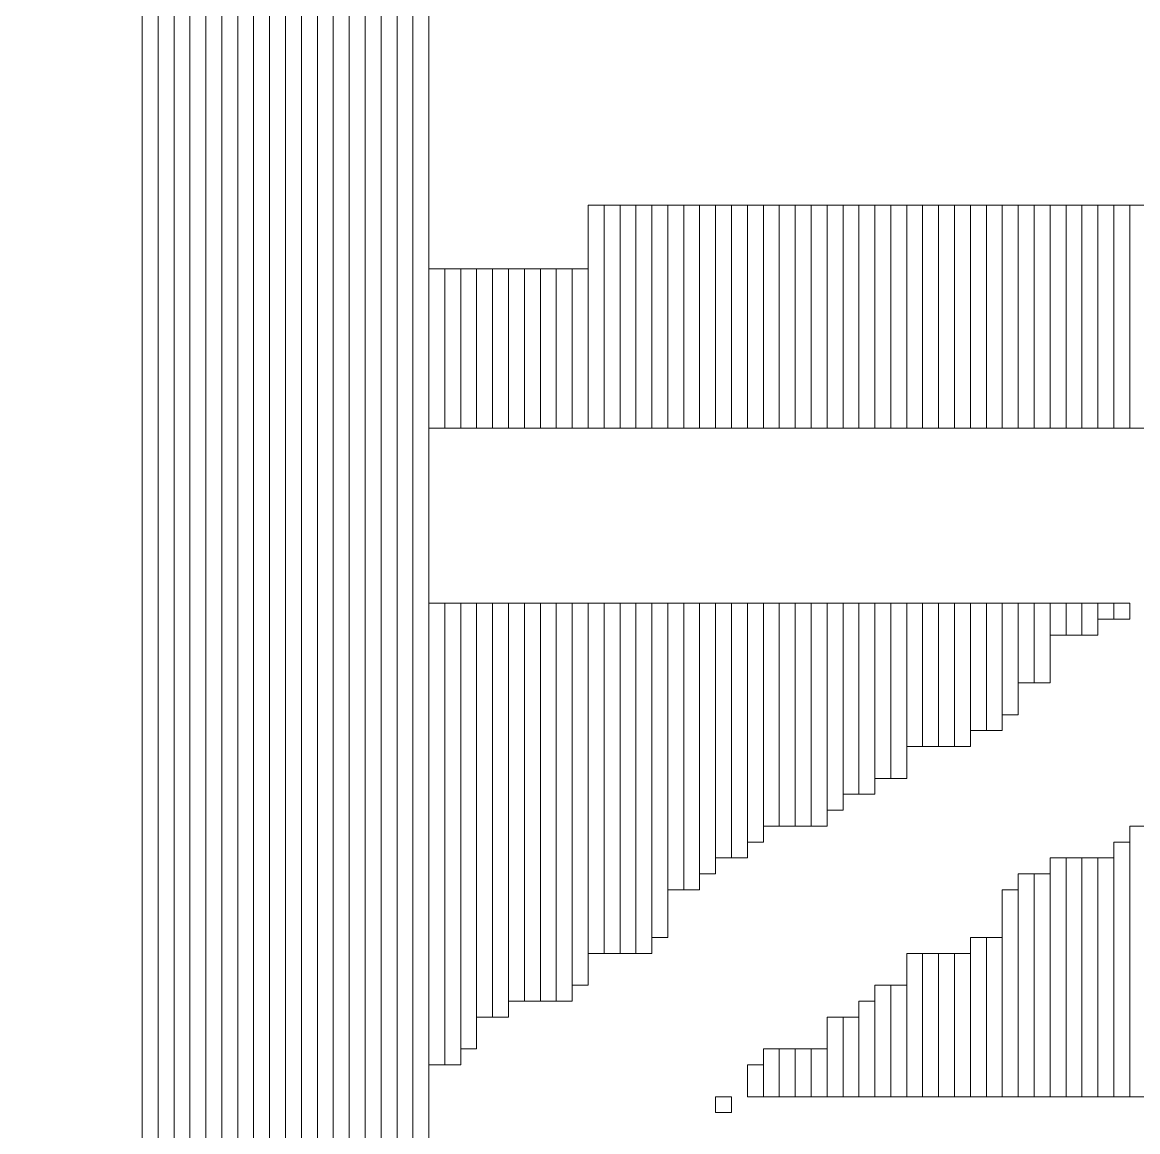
# Model space of a CAD drawing. Header units: millimetres. Extents: x -86 to 67, y -55 to 52.
# Drawn here: x -43.457 to -41.678, y 27.077 to 28.847 of the extents above; entities that cross this region are included whole.
import ezdxf

# ---------------------------------------------------------------- set-up
doc = ezdxf.new("R2010")
doc.units = ezdxf.units.MM
doc.header["$MEASUREMENT"] = 0
doc.layers.add('BG_OUTLINE', color=7, linetype='Continuous')
doc.layers.add('MA_PEN3', color=7, linetype='Continuous')

msp = doc.modelspace()

# ---------------------------------------------------------------- linework, layer by layer
at = {"layer": 'BG_OUTLINE', "color": 3, "lineweight": 9}
msp.add_open_spline([(-60.0926, 34.7331), (-60.0926, 34.7331), (63.7724, 34.7331), (63.7724, 34.7331), (63.7724, 34.7331), (64.585, 34.7336), (65.3646, 34.4113), (65.9396, 33.837), (65.9396, 33.837), (66.5146, 33.2627), (66.8379, 32.4797), (66.8384, 31.667), (66.8384, 31.667), (66.8384, 31.667), (66.8412, -52.28), (66.8412, -52.28), (66.8412, -52.28), (66.8412, -52.28), (66.8384, -52.1933), (66.8384, -52.1933), (66.8384, -52.1933), (66.8389, -53.006), (66.5166, -53.7856), (65.9424, -54.3606), (65.9424, -54.3606), (65.3681, -54.9356), (64.585, -55.2589), (63.7724, -55.2594), (63.7724, -55.2594), (63.7724, -55.2594), (-60.1869, -55.2594), (-60.1869, -55.2594), (-60.1869, -55.2594), (-60.1869, -55.2594), (-60.0853, -55.2518), (-60.0853, -55.2518), (-60.0853, -55.2518), (-60.8979, -55.2523), (-61.6775, -54.9299), (-62.2525, -54.3557), (-62.2525, -54.3557), (-62.8275, -53.7814), (-63.1508, -52.9984), (-63.1513, -52.1857), (-63.1513, -52.1857), (-63.1513, -52.1857), (-63.1587, 31.667), (-63.1587, 31.667), (-63.1587, 31.667), (-63.1592, 32.4797), (-62.8369, 33.2593), (-62.2626, 33.8343), (-62.2626, 33.8343), (-61.6883, 34.4093), (-60.9053, 34.7326), (-60.0926, 34.7331)], degree=3, knots=[0, 0, 0, 0, 0.071429, 0.071429, 0.071429, 0.071429, 0.142857, 0.142857, 0.142857, 0.142857, 0.214286, 0.214286, 0.214286, 0.214286, 0.285714, 0.285714, 0.285714, 0.285714, 0.357143, 0.357143, 0.357143, 0.357143, 0.428571, 0.428571, 0.428571, 0.428571, 0.5, 0.5, 0.5, 0.5, 0.571429, 0.571429, 0.571429, 0.571429, 0.642857, 0.642857, 0.642857, 0.642857, 0.714286, 0.714286, 0.714286, 0.714286, 0.785714, 0.785714, 0.785714, 0.785714, 0.857143, 0.857143, 0.857143, 0.857143, 0.928571, 0.928571, 0.928571, 0.928571, 1, 1, 1, 1], dxfattribs=at)
at = {"layer": 'MA_PEN3', "color": 5, "lineweight": 9}
for points in [[(-43.2654, 34.2959), (-43.2654, 34.2959), (-43.24, 34.2959), (-43.24, 34.2959), (-43.24, 34.2959), (-43.24, 34.2959), (-43.24, 25.9647), (-43.24, 25.9647), (-43.24, 25.9647), (-43.24, 25.9647), (-43.2654, 25.9647), (-43.2654, 25.9647), (-43.2654, 25.9647), (-43.2654, 25.9647), (-43.2654, 34.2959), (-43.2654, 34.2959)], [(-43.24, 34.2959), (-43.24, 34.2959), (-43.2146, 34.2959), (-43.2146, 34.2959), (-43.2146, 34.2959), (-43.2146, 34.2959), (-43.2146, 25.9647), (-43.2146, 25.9647), (-43.2146, 25.9647), (-43.2146, 25.9647), (-43.24, 25.9647), (-43.24, 25.9647), (-43.24, 25.9647), (-43.24, 25.9647), (-43.24, 34.2959), (-43.24, 34.2959)], [(-43.2146, 34.2959), (-43.2146, 34.2959), (-43.1892, 34.2959), (-43.1892, 34.2959), (-43.1892, 34.2959), (-43.1892, 34.2959), (-43.1892, 25.9647), (-43.1892, 25.9647), (-43.1892, 25.9647), (-43.1892, 25.9647), (-43.2146, 25.9647), (-43.2146, 25.9647), (-43.2146, 25.9647), (-43.2146, 25.9647), (-43.2146, 34.2959), (-43.2146, 34.2959)], [(-43.1892, 34.2959), (-43.1892, 34.2959), (-43.1638, 34.2959), (-43.1638, 34.2959), (-43.1638, 34.2959), (-43.1638, 34.2959), (-43.1638, 25.9647), (-43.1638, 25.9647), (-43.1638, 25.9647), (-43.1638, 25.9647), (-43.1892, 25.9647), (-43.1892, 25.9647), (-43.1892, 25.9647), (-43.1892, 25.9647), (-43.1892, 34.2959), (-43.1892, 34.2959)], [(-43.1638, 34.2959), (-43.1638, 34.2959), (-43.1384, 34.2959), (-43.1384, 34.2959), (-43.1384, 34.2959), (-43.1384, 34.2959), (-43.1384, 25.9647), (-43.1384, 25.9647), (-43.1384, 25.9647), (-43.1384, 25.9647), (-43.1638, 25.9647), (-43.1638, 25.9647), (-43.1638, 25.9647), (-43.1638, 25.9647), (-43.1638, 34.2959), (-43.1638, 34.2959)], [(-43.1384, 34.2959), (-43.1384, 34.2959), (-43.113, 34.2959), (-43.113, 34.2959), (-43.113, 34.2959), (-43.113, 34.2959), (-43.113, 25.9647), (-43.113, 25.9647), (-43.113, 25.9647), (-43.113, 25.9647), (-43.1384, 25.9647), (-43.1384, 25.9647), (-43.1384, 25.9647), (-43.1384, 25.9647), (-43.1384, 34.2959), (-43.1384, 34.2959)], [(-43.113, 34.2959), (-43.113, 34.2959), (-43.0876, 34.2959), (-43.0876, 34.2959), (-43.0876, 34.2959), (-43.0876, 34.2959), (-43.0876, 25.9647), (-43.0876, 25.9647), (-43.0876, 25.9647), (-43.0876, 25.9647), (-43.113, 25.9647), (-43.113, 25.9647), (-43.113, 25.9647), (-43.113, 25.9647), (-43.113, 34.2959), (-43.113, 34.2959)], [(-43.0876, 34.2959), (-43.0876, 34.2959), (-43.0622, 34.2959), (-43.0622, 34.2959), (-43.0622, 34.2959), (-43.0622, 34.2959), (-43.0622, 25.9647), (-43.0622, 25.9647), (-43.0622, 25.9647), (-43.0622, 25.9647), (-43.0876, 25.9647), (-43.0876, 25.9647), (-43.0876, 25.9647), (-43.0876, 25.9647), (-43.0876, 34.2959), (-43.0876, 34.2959)], [(-43.0622, 34.2959), (-43.0622, 34.2959), (-43.0368, 34.2959), (-43.0368, 34.2959), (-43.0368, 34.2959), (-43.0368, 34.2959), (-43.0368, 25.9647), (-43.0368, 25.9647), (-43.0368, 25.9647), (-43.0368, 25.9647), (-43.0622, 25.9647), (-43.0622, 25.9647), (-43.0622, 25.9647), (-43.0622, 25.9647), (-43.0622, 34.2959), (-43.0622, 34.2959)], [(-43.0368, 34.2959), (-43.0368, 34.2959), (-43.0114, 34.2959), (-43.0114, 34.2959), (-43.0114, 34.2959), (-43.0114, 34.2959), (-43.0114, 25.9647), (-43.0114, 25.9647), (-43.0114, 25.9647), (-43.0114, 25.9647), (-43.0368, 25.9647), (-43.0368, 25.9647), (-43.0368, 25.9647), (-43.0368, 25.9647), (-43.0368, 34.2959), (-43.0368, 34.2959)], [(-43.0114, 34.2959), (-43.0114, 34.2959), (-42.986, 34.2959), (-42.986, 34.2959), (-42.986, 34.2959), (-42.986, 34.2959), (-42.986, 25.9647), (-42.986, 25.9647), (-42.986, 25.9647), (-42.986, 25.9647), (-43.0114, 25.9647), (-43.0114, 25.9647), (-43.0114, 25.9647), (-43.0114, 25.9647), (-43.0114, 34.2959), (-43.0114, 34.2959)], [(-42.986, 34.2959), (-42.986, 34.2959), (-42.9606, 34.2959), (-42.9606, 34.2959), (-42.9606, 34.2959), (-42.9606, 34.2959), (-42.9606, 25.9647), (-42.9606, 25.9647), (-42.9606, 25.9647), (-42.9606, 25.9647), (-42.986, 25.9647), (-42.986, 25.9647), (-42.986, 25.9647), (-42.986, 25.9647), (-42.986, 34.2959), (-42.986, 34.2959)], [(-42.9606, 34.2959), (-42.9606, 34.2959), (-42.9352, 34.2959), (-42.9352, 34.2959), (-42.9352, 34.2959), (-42.9352, 34.2959), (-42.9352, 25.9647), (-42.9352, 25.9647), (-42.9352, 25.9647), (-42.9352, 25.9647), (-42.9606, 25.9647), (-42.9606, 25.9647), (-42.9606, 25.9647), (-42.9606, 25.9647), (-42.9606, 34.2959), (-42.9606, 34.2959)], [(-42.9352, 34.2959), (-42.9352, 34.2959), (-42.9098, 34.2959), (-42.9098, 34.2959), (-42.9098, 34.2959), (-42.9098, 34.2959), (-42.9098, 25.9647), (-42.9098, 25.9647), (-42.9098, 25.9647), (-42.9098, 25.9647), (-42.9352, 25.9647), (-42.9352, 25.9647), (-42.9352, 25.9647), (-42.9352, 25.9647), (-42.9352, 34.2959), (-42.9352, 34.2959)], [(-42.9098, 34.2959), (-42.9098, 34.2959), (-42.8844, 34.2959), (-42.8844, 34.2959), (-42.8844, 34.2959), (-42.8844, 34.2959), (-42.8844, 25.9647), (-42.8844, 25.9647), (-42.8844, 25.9647), (-42.8844, 25.9647), (-42.9098, 25.9647), (-42.9098, 25.9647), (-42.9098, 25.9647), (-42.9098, 25.9647), (-42.9098, 34.2959), (-42.9098, 34.2959)], [(-42.8844, 34.2959), (-42.8844, 34.2959), (-42.859, 34.2959), (-42.859, 34.2959), (-42.859, 34.2959), (-42.859, 34.2959), (-42.859, 25.9647), (-42.859, 25.9647), (-42.859, 25.9647), (-42.859, 25.9647), (-42.8844, 25.9647), (-42.8844, 25.9647), (-42.8844, 25.9647), (-42.8844, 25.9647), (-42.8844, 34.2959), (-42.8844, 34.2959)], [(-42.859, 34.2959), (-42.859, 34.2959), (-42.8336, 34.2959), (-42.8336, 34.2959), (-42.8336, 34.2959), (-42.8336, 34.2959), (-42.8336, 25.9647), (-42.8336, 25.9647), (-42.8336, 25.9647), (-42.8336, 25.9647), (-42.859, 25.9647), (-42.859, 25.9647), (-42.859, 25.9647), (-42.859, 25.9647), (-42.859, 34.2959), (-42.859, 34.2959)], [(-42.8336, 31.8067), (-42.8336, 31.8067), (-42.8082, 31.8067), (-42.8082, 31.8067), (-42.8082, 31.8067), (-42.8082, 31.8067), (-42.8082, 25.9647), (-42.8082, 25.9647), (-42.8082, 25.9647), (-42.8082, 25.9647), (-42.8336, 25.9647), (-42.8336, 25.9647), (-42.8336, 25.9647), (-42.8336, 25.9647), (-42.8336, 31.8067), (-42.8336, 31.8067)], [(-42.5542, 28.5555), (-42.5542, 28.5555), (-42.5288, 28.5555), (-42.5288, 28.5555), (-42.5288, 28.5555), (-42.5288, 28.5555), (-42.5288, 28.1999), (-42.5288, 28.1999), (-42.5288, 28.1999), (-42.5288, 28.1999), (-42.5542, 28.1999), (-42.5542, 28.1999), (-42.5542, 28.1999), (-42.5542, 28.1999), (-42.5542, 28.5555), (-42.5542, 28.5555)], [(-42.5288, 28.5555), (-42.5288, 28.5555), (-42.5034, 28.5555), (-42.5034, 28.5555), (-42.5034, 28.5555), (-42.5034, 28.5555), (-42.5034, 28.1999), (-42.5034, 28.1999), (-42.5034, 28.1999), (-42.5034, 28.1999), (-42.5288, 28.1999), (-42.5288, 28.1999), (-42.5288, 28.1999), (-42.5288, 28.1999), (-42.5288, 28.5555), (-42.5288, 28.5555)], [(-42.5034, 28.5555), (-42.5034, 28.5555), (-42.478, 28.5555), (-42.478, 28.5555), (-42.478, 28.5555), (-42.478, 28.5555), (-42.478, 28.1999), (-42.478, 28.1999), (-42.478, 28.1999), (-42.478, 28.1999), (-42.5034, 28.1999), (-42.5034, 28.1999), (-42.5034, 28.1999), (-42.5034, 28.1999), (-42.5034, 28.5555), (-42.5034, 28.5555)], [(-42.478, 28.5555), (-42.478, 28.5555), (-42.4526, 28.5555), (-42.4526, 28.5555), (-42.4526, 28.5555), (-42.4526, 28.5555), (-42.4526, 28.1999), (-42.4526, 28.1999), (-42.4526, 28.1999), (-42.4526, 28.1999), (-42.478, 28.1999), (-42.478, 28.1999), (-42.478, 28.1999), (-42.478, 28.1999), (-42.478, 28.5555), (-42.478, 28.5555)], [(-42.4526, 28.5555), (-42.4526, 28.5555), (-42.4272, 28.5555), (-42.4272, 28.5555), (-42.4272, 28.5555), (-42.4272, 28.5555), (-42.4272, 28.1999), (-42.4272, 28.1999), (-42.4272, 28.1999), (-42.4272, 28.1999), (-42.4526, 28.1999), (-42.4526, 28.1999), (-42.4526, 28.1999), (-42.4526, 28.1999), (-42.4526, 28.5555), (-42.4526, 28.5555)], [(-42.4272, 28.5555), (-42.4272, 28.5555), (-42.4018, 28.5555), (-42.4018, 28.5555), (-42.4018, 28.5555), (-42.4018, 28.5555), (-42.4018, 28.1999), (-42.4018, 28.1999), (-42.4018, 28.1999), (-42.4018, 28.1999), (-42.4272, 28.1999), (-42.4272, 28.1999), (-42.4272, 28.1999), (-42.4272, 28.1999), (-42.4272, 28.5555), (-42.4272, 28.5555)], [(-42.4018, 28.5555), (-42.4018, 28.5555), (-42.3764, 28.5555), (-42.3764, 28.5555), (-42.3764, 28.5555), (-42.3764, 28.5555), (-42.3764, 28.1999), (-42.3764, 28.1999), (-42.3764, 28.1999), (-42.3764, 28.1999), (-42.4018, 28.1999), (-42.4018, 28.1999), (-42.4018, 28.1999), (-42.4018, 28.1999), (-42.4018, 28.5555), (-42.4018, 28.5555)], [(-42.3764, 28.5555), (-42.3764, 28.5555), (-42.351, 28.5555), (-42.351, 28.5555), (-42.351, 28.5555), (-42.351, 28.5555), (-42.351, 28.1999), (-42.351, 28.1999), (-42.351, 28.1999), (-42.351, 28.1999), (-42.3764, 28.1999), (-42.3764, 28.1999), (-42.3764, 28.1999), (-42.3764, 28.1999), (-42.3764, 28.5555), (-42.3764, 28.5555)], [(-42.351, 28.5555), (-42.351, 28.5555), (-42.3256, 28.5555), (-42.3256, 28.5555), (-42.3256, 28.5555), (-42.3256, 28.5555), (-42.3256, 28.1999), (-42.3256, 28.1999), (-42.3256, 28.1999), (-42.3256, 28.1999), (-42.351, 28.1999), (-42.351, 28.1999), (-42.351, 28.1999), (-42.351, 28.1999), (-42.351, 28.5555), (-42.351, 28.5555)], [(-42.3256, 28.5555), (-42.3256, 28.5555), (-42.3002, 28.5555), (-42.3002, 28.5555), (-42.3002, 28.5555), (-42.3002, 28.5555), (-42.3002, 28.1999), (-42.3002, 28.1999), (-42.3002, 28.1999), (-42.3002, 28.1999), (-42.3256, 28.1999), (-42.3256, 28.1999), (-42.3256, 28.1999), (-42.3256, 28.1999), (-42.3256, 28.5555), (-42.3256, 28.5555)], [(-42.3002, 28.5555), (-42.3002, 28.5555), (-42.2748, 28.5555), (-42.2748, 28.5555), (-42.2748, 28.5555), (-42.2748, 28.5555), (-42.2748, 28.1999), (-42.2748, 28.1999), (-42.2748, 28.1999), (-42.2748, 28.1999), (-42.3002, 28.1999), (-42.3002, 28.1999), (-42.3002, 28.1999), (-42.3002, 28.1999), (-42.3002, 28.5555), (-42.3002, 28.5555)], [(-42.2748, 28.5555), (-42.2748, 28.5555), (-42.2494, 28.5555), (-42.2494, 28.5555), (-42.2494, 28.5555), (-42.2494, 28.5555), (-42.2494, 28.1999), (-42.2494, 28.1999), (-42.2494, 28.1999), (-42.2494, 28.1999), (-42.2748, 28.1999), (-42.2748, 28.1999), (-42.2748, 28.1999), (-42.2748, 28.1999), (-42.2748, 28.5555), (-42.2748, 28.5555)], [(-42.2494, 28.5555), (-42.2494, 28.5555), (-42.224, 28.5555), (-42.224, 28.5555), (-42.224, 28.5555), (-42.224, 28.5555), (-42.224, 28.1999), (-42.224, 28.1999), (-42.224, 28.1999), (-42.224, 28.1999), (-42.2494, 28.1999), (-42.2494, 28.1999), (-42.2494, 28.1999), (-42.2494, 28.1999), (-42.2494, 28.5555), (-42.2494, 28.5555)], [(-42.224, 28.5555), (-42.224, 28.5555), (-42.1986, 28.5555), (-42.1986, 28.5555), (-42.1986, 28.5555), (-42.1986, 28.5555), (-42.1986, 28.1999), (-42.1986, 28.1999), (-42.1986, 28.1999), (-42.1986, 28.1999), (-42.224, 28.1999), (-42.224, 28.1999), (-42.224, 28.1999), (-42.224, 28.1999), (-42.224, 28.5555), (-42.224, 28.5555)], [(-42.1986, 28.5555), (-42.1986, 28.5555), (-42.1732, 28.5555), (-42.1732, 28.5555), (-42.1732, 28.5555), (-42.1732, 28.5555), (-42.1732, 28.1999), (-42.1732, 28.1999), (-42.1732, 28.1999), (-42.1732, 28.1999), (-42.1986, 28.1999), (-42.1986, 28.1999), (-42.1986, 28.1999), (-42.1986, 28.1999), (-42.1986, 28.5555), (-42.1986, 28.5555)], [(-42.1732, 28.5555), (-42.1732, 28.5555), (-42.1478, 28.5555), (-42.1478, 28.5555), (-42.1478, 28.5555), (-42.1478, 28.5555), (-42.1478, 28.1999), (-42.1478, 28.1999), (-42.1478, 28.1999), (-42.1478, 28.1999), (-42.1732, 28.1999), (-42.1732, 28.1999), (-42.1732, 28.1999), (-42.1732, 28.1999), (-42.1732, 28.5555), (-42.1732, 28.5555)], [(-42.1478, 28.5555), (-42.1478, 28.5555), (-42.1224, 28.5555), (-42.1224, 28.5555), (-42.1224, 28.5555), (-42.1224, 28.5555), (-42.1224, 28.1999), (-42.1224, 28.1999), (-42.1224, 28.1999), (-42.1224, 28.1999), (-42.1478, 28.1999), (-42.1478, 28.1999), (-42.1478, 28.1999), (-42.1478, 28.1999), (-42.1478, 28.5555), (-42.1478, 28.5555)], [(-42.1224, 28.5555), (-42.1224, 28.5555), (-42.097, 28.5555), (-42.097, 28.5555), (-42.097, 28.5555), (-42.097, 28.5555), (-42.097, 28.1999), (-42.097, 28.1999), (-42.097, 28.1999), (-42.097, 28.1999), (-42.1224, 28.1999), (-42.1224, 28.1999), (-42.1224, 28.1999), (-42.1224, 28.1999), (-42.1224, 28.5555), (-42.1224, 28.5555)], [(-42.097, 28.5555), (-42.097, 28.5555), (-42.0716, 28.5555), (-42.0716, 28.5555), (-42.0716, 28.5555), (-42.0716, 28.5555), (-42.0716, 28.1999), (-42.0716, 28.1999), (-42.0716, 28.1999), (-42.0716, 28.1999), (-42.097, 28.1999), (-42.097, 28.1999), (-42.097, 28.1999), (-42.097, 28.1999), (-42.097, 28.5555), (-42.097, 28.5555)], [(-42.0716, 28.5555), (-42.0716, 28.5555), (-42.0462, 28.5555), (-42.0462, 28.5555), (-42.0462, 28.5555), (-42.0462, 28.5555), (-42.0462, 28.1999), (-42.0462, 28.1999), (-42.0462, 28.1999), (-42.0462, 28.1999), (-42.0716, 28.1999), (-42.0716, 28.1999), (-42.0716, 28.1999), (-42.0716, 28.1999), (-42.0716, 28.5555), (-42.0716, 28.5555)], [(-42.0462, 28.5555), (-42.0462, 28.5555), (-42.0208, 28.5555), (-42.0208, 28.5555), (-42.0208, 28.5555), (-42.0208, 28.5555), (-42.0208, 28.1999), (-42.0208, 28.1999), (-42.0208, 28.1999), (-42.0208, 28.1999), (-42.0462, 28.1999), (-42.0462, 28.1999), (-42.0462, 28.1999), (-42.0462, 28.1999), (-42.0462, 28.5555), (-42.0462, 28.5555)], [(-42.0208, 28.5555), (-42.0208, 28.5555), (-41.9954, 28.5555), (-41.9954, 28.5555), (-41.9954, 28.5555), (-41.9954, 28.5555), (-41.9954, 28.1999), (-41.9954, 28.1999), (-41.9954, 28.1999), (-41.9954, 28.1999), (-42.0208, 28.1999), (-42.0208, 28.1999), (-42.0208, 28.1999), (-42.0208, 28.1999), (-42.0208, 28.5555), (-42.0208, 28.5555)], [(-41.9954, 28.5555), (-41.9954, 28.5555), (-41.97, 28.5555), (-41.97, 28.5555), (-41.97, 28.5555), (-41.97, 28.5555), (-41.97, 28.1999), (-41.97, 28.1999), (-41.97, 28.1999), (-41.97, 28.1999), (-41.9954, 28.1999), (-41.9954, 28.1999), (-41.9954, 28.1999), (-41.9954, 28.1999), (-41.9954, 28.5555), (-41.9954, 28.5555)], [(-41.97, 28.5555), (-41.97, 28.5555), (-41.9446, 28.5555), (-41.9446, 28.5555), (-41.9446, 28.5555), (-41.9446, 28.5555), (-41.9446, 28.1999), (-41.9446, 28.1999), (-41.9446, 28.1999), (-41.9446, 28.1999), (-41.97, 28.1999), (-41.97, 28.1999), (-41.97, 28.1999), (-41.97, 28.1999), (-41.97, 28.5555), (-41.97, 28.5555)], [(-41.9446, 28.5555), (-41.9446, 28.5555), (-41.9192, 28.5555), (-41.9192, 28.5555), (-41.9192, 28.5555), (-41.9192, 28.5555), (-41.9192, 28.1999), (-41.9192, 28.1999), (-41.9192, 28.1999), (-41.9192, 28.1999), (-41.9446, 28.1999), (-41.9446, 28.1999), (-41.9446, 28.1999), (-41.9446, 28.1999), (-41.9446, 28.5555), (-41.9446, 28.5555)], [(-41.9192, 28.5555), (-41.9192, 28.5555), (-41.8938, 28.5555), (-41.8938, 28.5555), (-41.8938, 28.5555), (-41.8938, 28.5555), (-41.8938, 28.1999), (-41.8938, 28.1999), (-41.8938, 28.1999), (-41.8938, 28.1999), (-41.9192, 28.1999), (-41.9192, 28.1999), (-41.9192, 28.1999), (-41.9192, 28.1999), (-41.9192, 28.5555), (-41.9192, 28.5555)], [(-41.8938, 28.5555), (-41.8938, 28.5555), (-41.8684, 28.5555), (-41.8684, 28.5555), (-41.8684, 28.5555), (-41.8684, 28.5555), (-41.8684, 28.1999), (-41.8684, 28.1999), (-41.8684, 28.1999), (-41.8684, 28.1999), (-41.8938, 28.1999), (-41.8938, 28.1999), (-41.8938, 28.1999), (-41.8938, 28.1999), (-41.8938, 28.5555), (-41.8938, 28.5555)], [(-41.8684, 28.5555), (-41.8684, 28.5555), (-41.843, 28.5555), (-41.843, 28.5555), (-41.843, 28.5555), (-41.843, 28.5555), (-41.843, 28.1999), (-41.843, 28.1999), (-41.843, 28.1999), (-41.843, 28.1999), (-41.8684, 28.1999), (-41.8684, 28.1999), (-41.8684, 28.1999), (-41.8684, 28.1999), (-41.8684, 28.5555), (-41.8684, 28.5555)], [(-41.843, 28.5555), (-41.843, 28.5555), (-41.8176, 28.5555), (-41.8176, 28.5555), (-41.8176, 28.5555), (-41.8176, 28.5555), (-41.8176, 28.1999), (-41.8176, 28.1999), (-41.8176, 28.1999), (-41.8176, 28.1999), (-41.843, 28.1999), (-41.843, 28.1999), (-41.843, 28.1999), (-41.843, 28.1999), (-41.843, 28.5555), (-41.843, 28.5555)], [(-41.8176, 28.5555), (-41.8176, 28.5555), (-41.7922, 28.5555), (-41.7922, 28.5555), (-41.7922, 28.5555), (-41.7922, 28.5555), (-41.7922, 28.1999), (-41.7922, 28.1999), (-41.7922, 28.1999), (-41.7922, 28.1999), (-41.8176, 28.1999), (-41.8176, 28.1999), (-41.8176, 28.1999), (-41.8176, 28.1999), (-41.8176, 28.5555), (-41.8176, 28.5555)], [(-41.7922, 28.5555), (-41.7922, 28.5555), (-41.7668, 28.5555), (-41.7668, 28.5555), (-41.7668, 28.5555), (-41.7668, 28.5555), (-41.7668, 28.1999), (-41.7668, 28.1999), (-41.7668, 28.1999), (-41.7668, 28.1999), (-41.7922, 28.1999), (-41.7922, 28.1999), (-41.7922, 28.1999), (-41.7922, 28.1999), (-41.7922, 28.5555), (-41.7922, 28.5555)], [(-41.7668, 28.5555), (-41.7668, 28.5555), (-41.7414, 28.5555), (-41.7414, 28.5555), (-41.7414, 28.5555), (-41.7414, 28.5555), (-41.7414, 28.1999), (-41.7414, 28.1999), (-41.7414, 28.1999), (-41.7414, 28.1999), (-41.7668, 28.1999), (-41.7668, 28.1999), (-41.7668, 28.1999), (-41.7668, 28.1999), (-41.7668, 28.5555), (-41.7668, 28.5555)], [(-41.7414, 28.5555), (-41.7414, 28.5555), (-41.716, 28.5555), (-41.716, 28.5555), (-41.716, 28.5555), (-41.716, 28.5555), (-41.716, 28.1999), (-41.716, 28.1999), (-41.716, 28.1999), (-41.716, 28.1999), (-41.7414, 28.1999), (-41.7414, 28.1999), (-41.7414, 28.1999), (-41.7414, 28.1999), (-41.7414, 28.5555), (-41.7414, 28.5555)], [(-41.716, 28.5555), (-41.716, 28.5555), (-41.6906, 28.5555), (-41.6906, 28.5555), (-41.6906, 28.5555), (-41.6906, 28.5555), (-41.6906, 28.1999), (-41.6906, 28.1999), (-41.6906, 28.1999), (-41.6906, 28.1999), (-41.716, 28.1999), (-41.716, 28.1999), (-41.716, 28.1999), (-41.716, 28.1999), (-41.716, 28.5555), (-41.716, 28.5555)], [(-41.6906, 28.5555), (-41.6906, 28.5555), (-41.6652, 28.5555), (-41.6652, 28.5555), (-41.6652, 28.5555), (-41.6652, 28.5555), (-41.6652, 28.1999), (-41.6652, 28.1999), (-41.6652, 28.1999), (-41.6652, 28.1999), (-41.6906, 28.1999), (-41.6906, 28.1999), (-41.6906, 28.1999), (-41.6906, 28.1999), (-41.6906, 28.5555), (-41.6906, 28.5555)], [(-42.8082, 28.4539), (-42.8082, 28.4539), (-42.7828, 28.4539), (-42.7828, 28.4539), (-42.7828, 28.4539), (-42.7828, 28.4539), (-42.7828, 28.1999), (-42.7828, 28.1999), (-42.7828, 28.1999), (-42.7828, 28.1999), (-42.8082, 28.1999), (-42.8082, 28.1999), (-42.8082, 28.1999), (-42.8082, 28.1999), (-42.8082, 28.4539), (-42.8082, 28.4539)], [(-42.7828, 28.4539), (-42.7828, 28.4539), (-42.7574, 28.4539), (-42.7574, 28.4539), (-42.7574, 28.4539), (-42.7574, 28.4539), (-42.7574, 28.1999), (-42.7574, 28.1999), (-42.7574, 28.1999), (-42.7574, 28.1999), (-42.7828, 28.1999), (-42.7828, 28.1999), (-42.7828, 28.1999), (-42.7828, 28.1999), (-42.7828, 28.4539), (-42.7828, 28.4539)], [(-42.7574, 28.4539), (-42.7574, 28.4539), (-42.732, 28.4539), (-42.732, 28.4539), (-42.732, 28.4539), (-42.732, 28.4539), (-42.732, 28.1999), (-42.732, 28.1999), (-42.732, 28.1999), (-42.732, 28.1999), (-42.7574, 28.1999), (-42.7574, 28.1999), (-42.7574, 28.1999), (-42.7574, 28.1999), (-42.7574, 28.4539), (-42.7574, 28.4539)], [(-42.732, 28.4539), (-42.732, 28.4539), (-42.7066, 28.4539), (-42.7066, 28.4539), (-42.7066, 28.4539), (-42.7066, 28.4539), (-42.7066, 28.1999), (-42.7066, 28.1999), (-42.7066, 28.1999), (-42.7066, 28.1999), (-42.732, 28.1999), (-42.732, 28.1999), (-42.732, 28.1999), (-42.732, 28.1999), (-42.732, 28.4539), (-42.732, 28.4539)], [(-42.7066, 28.4539), (-42.7066, 28.4539), (-42.6812, 28.4539), (-42.6812, 28.4539), (-42.6812, 28.4539), (-42.6812, 28.4539), (-42.6812, 28.1999), (-42.6812, 28.1999), (-42.6812, 28.1999), (-42.6812, 28.1999), (-42.7066, 28.1999), (-42.7066, 28.1999), (-42.7066, 28.1999), (-42.7066, 28.1999), (-42.7066, 28.4539), (-42.7066, 28.4539)], [(-42.6812, 28.4539), (-42.6812, 28.4539), (-42.6558, 28.4539), (-42.6558, 28.4539), (-42.6558, 28.4539), (-42.6558, 28.4539), (-42.6558, 28.1999), (-42.6558, 28.1999), (-42.6558, 28.1999), (-42.6558, 28.1999), (-42.6812, 28.1999), (-42.6812, 28.1999), (-42.6812, 28.1999), (-42.6812, 28.1999), (-42.6812, 28.4539), (-42.6812, 28.4539)], [(-42.6558, 28.4539), (-42.6558, 28.4539), (-42.6304, 28.4539), (-42.6304, 28.4539), (-42.6304, 28.4539), (-42.6304, 28.4539), (-42.6304, 28.1999), (-42.6304, 28.1999), (-42.6304, 28.1999), (-42.6304, 28.1999), (-42.6558, 28.1999), (-42.6558, 28.1999), (-42.6558, 28.1999), (-42.6558, 28.1999), (-42.6558, 28.4539), (-42.6558, 28.4539)], [(-42.6304, 28.4539), (-42.6304, 28.4539), (-42.605, 28.4539), (-42.605, 28.4539), (-42.605, 28.4539), (-42.605, 28.4539), (-42.605, 28.1999), (-42.605, 28.1999), (-42.605, 28.1999), (-42.605, 28.1999), (-42.6304, 28.1999), (-42.6304, 28.1999), (-42.6304, 28.1999), (-42.6304, 28.1999), (-42.6304, 28.4539), (-42.6304, 28.4539)], [(-42.605, 28.4539), (-42.605, 28.4539), (-42.5796, 28.4539), (-42.5796, 28.4539), (-42.5796, 28.4539), (-42.5796, 28.4539), (-42.5796, 28.1999), (-42.5796, 28.1999), (-42.5796, 28.1999), (-42.5796, 28.1999), (-42.605, 28.1999), (-42.605, 28.1999), (-42.605, 28.1999), (-42.605, 28.1999), (-42.605, 28.4539), (-42.605, 28.4539)], [(-42.5796, 28.4539), (-42.5796, 28.4539), (-42.5542, 28.4539), (-42.5542, 28.4539), (-42.5542, 28.4539), (-42.5542, 28.4539), (-42.5542, 28.1999), (-42.5542, 28.1999), (-42.5542, 28.1999), (-42.5542, 28.1999), (-42.5796, 28.1999), (-42.5796, 28.1999), (-42.5796, 28.1999), (-42.5796, 28.1999), (-42.5796, 28.4539), (-42.5796, 28.4539)], [(-42.8082, 27.9205), (-42.8082, 27.9205), (-42.7828, 27.9205), (-42.7828, 27.9205), (-42.7828, 27.9205), (-42.7828, 27.9205), (-42.7828, 27.1839), (-42.7828, 27.1839), (-42.7828, 27.1839), (-42.7828, 27.1839), (-42.8082, 27.1839), (-42.8082, 27.1839), (-42.8082, 27.1839), (-42.8082, 27.1839), (-42.8082, 27.9205), (-42.8082, 27.9205)], [(-42.7828, 27.9205), (-42.7828, 27.9205), (-42.7574, 27.9205), (-42.7574, 27.9205), (-42.7574, 27.9205), (-42.7574, 27.9205), (-42.7574, 27.1839), (-42.7574, 27.1839), (-42.7574, 27.1839), (-42.7574, 27.1839), (-42.7828, 27.1839), (-42.7828, 27.1839), (-42.7828, 27.1839), (-42.7828, 27.1839), (-42.7828, 27.9205), (-42.7828, 27.9205)], [(-42.7574, 27.9205), (-42.7574, 27.9205), (-42.732, 27.9205), (-42.732, 27.9205), (-42.732, 27.9205), (-42.732, 27.9205), (-42.732, 27.2093), (-42.732, 27.2093), (-42.732, 27.2093), (-42.732, 27.2093), (-42.7574, 27.2093), (-42.7574, 27.2093), (-42.7574, 27.2093), (-42.7574, 27.2093), (-42.7574, 27.9205), (-42.7574, 27.9205)], [(-42.732, 27.9205), (-42.732, 27.9205), (-42.7066, 27.9205), (-42.7066, 27.9205), (-42.7066, 27.9205), (-42.7066, 27.9205), (-42.7066, 27.2601), (-42.7066, 27.2601), (-42.7066, 27.2601), (-42.7066, 27.2601), (-42.732, 27.2601), (-42.732, 27.2601), (-42.732, 27.2601), (-42.732, 27.2601), (-42.732, 27.9205), (-42.732, 27.9205)], [(-42.7066, 27.9205), (-42.7066, 27.9205), (-42.6812, 27.9205), (-42.6812, 27.9205), (-42.6812, 27.9205), (-42.6812, 27.9205), (-42.6812, 27.2601), (-42.6812, 27.2601), (-42.6812, 27.2601), (-42.6812, 27.2601), (-42.7066, 27.2601), (-42.7066, 27.2601), (-42.7066, 27.2601), (-42.7066, 27.2601), (-42.7066, 27.9205), (-42.7066, 27.9205)], [(-42.6812, 27.9205), (-42.6812, 27.9205), (-42.6558, 27.9205), (-42.6558, 27.9205), (-42.6558, 27.9205), (-42.6558, 27.9205), (-42.6558, 27.2855), (-42.6558, 27.2855), (-42.6558, 27.2855), (-42.6558, 27.2855), (-42.6812, 27.2855), (-42.6812, 27.2855), (-42.6812, 27.2855), (-42.6812, 27.2855), (-42.6812, 27.9205), (-42.6812, 27.9205)], [(-42.6558, 27.9205), (-42.6558, 27.9205), (-42.6304, 27.9205), (-42.6304, 27.9205), (-42.6304, 27.9205), (-42.6304, 27.9205), (-42.6304, 27.2855), (-42.6304, 27.2855), (-42.6304, 27.2855), (-42.6304, 27.2855), (-42.6558, 27.2855), (-42.6558, 27.2855), (-42.6558, 27.2855), (-42.6558, 27.2855), (-42.6558, 27.9205), (-42.6558, 27.9205)], [(-42.6304, 27.9205), (-42.6304, 27.9205), (-42.605, 27.9205), (-42.605, 27.9205), (-42.605, 27.9205), (-42.605, 27.9205), (-42.605, 27.2855), (-42.605, 27.2855), (-42.605, 27.2855), (-42.605, 27.2855), (-42.6304, 27.2855), (-42.6304, 27.2855), (-42.6304, 27.2855), (-42.6304, 27.2855), (-42.6304, 27.9205), (-42.6304, 27.9205)], [(-42.605, 27.9205), (-42.605, 27.9205), (-42.5796, 27.9205), (-42.5796, 27.9205), (-42.5796, 27.9205), (-42.5796, 27.9205), (-42.5796, 27.2855), (-42.5796, 27.2855), (-42.5796, 27.2855), (-42.5796, 27.2855), (-42.605, 27.2855), (-42.605, 27.2855), (-42.605, 27.2855), (-42.605, 27.2855), (-42.605, 27.9205), (-42.605, 27.9205)], [(-42.5796, 27.9205), (-42.5796, 27.9205), (-42.5542, 27.9205), (-42.5542, 27.9205), (-42.5542, 27.9205), (-42.5542, 27.9205), (-42.5542, 27.3109), (-42.5542, 27.3109), (-42.5542, 27.3109), (-42.5542, 27.3109), (-42.5796, 27.3109), (-42.5796, 27.3109), (-42.5796, 27.3109), (-42.5796, 27.3109), (-42.5796, 27.9205), (-42.5796, 27.9205)], [(-42.5542, 27.9205), (-42.5542, 27.9205), (-42.5288, 27.9205), (-42.5288, 27.9205), (-42.5288, 27.9205), (-42.5288, 27.9205), (-42.5288, 27.3617), (-42.5288, 27.3617), (-42.5288, 27.3617), (-42.5288, 27.3617), (-42.5542, 27.3617), (-42.5542, 27.3617), (-42.5542, 27.3617), (-42.5542, 27.3617), (-42.5542, 27.9205), (-42.5542, 27.9205)], [(-42.5288, 27.9205), (-42.5288, 27.9205), (-42.5034, 27.9205), (-42.5034, 27.9205), (-42.5034, 27.9205), (-42.5034, 27.9205), (-42.5034, 27.3617), (-42.5034, 27.3617), (-42.5034, 27.3617), (-42.5034, 27.3617), (-42.5288, 27.3617), (-42.5288, 27.3617), (-42.5288, 27.3617), (-42.5288, 27.3617), (-42.5288, 27.9205), (-42.5288, 27.9205)], [(-42.5034, 27.9205), (-42.5034, 27.9205), (-42.478, 27.9205), (-42.478, 27.9205), (-42.478, 27.9205), (-42.478, 27.9205), (-42.478, 27.3617), (-42.478, 27.3617), (-42.478, 27.3617), (-42.478, 27.3617), (-42.5034, 27.3617), (-42.5034, 27.3617), (-42.5034, 27.3617), (-42.5034, 27.3617), (-42.5034, 27.9205), (-42.5034, 27.9205)], [(-42.478, 27.9205), (-42.478, 27.9205), (-42.4526, 27.9205), (-42.4526, 27.9205), (-42.4526, 27.9205), (-42.4526, 27.9205), (-42.4526, 27.3617), (-42.4526, 27.3617), (-42.4526, 27.3617), (-42.4526, 27.3617), (-42.478, 27.3617), (-42.478, 27.3617), (-42.478, 27.3617), (-42.478, 27.3617), (-42.478, 27.9205), (-42.478, 27.9205)], [(-42.4526, 27.9205), (-42.4526, 27.9205), (-42.4272, 27.9205), (-42.4272, 27.9205), (-42.4272, 27.9205), (-42.4272, 27.9205), (-42.4272, 27.3871), (-42.4272, 27.3871), (-42.4272, 27.3871), (-42.4272, 27.3871), (-42.4526, 27.3871), (-42.4526, 27.3871), (-42.4526, 27.3871), (-42.4526, 27.3871), (-42.4526, 27.9205), (-42.4526, 27.9205)], [(-42.4272, 27.9205), (-42.4272, 27.9205), (-42.4018, 27.9205), (-42.4018, 27.9205), (-42.4018, 27.9205), (-42.4018, 27.9205), (-42.4018, 27.4633), (-42.4018, 27.4633), (-42.4018, 27.4633), (-42.4018, 27.4633), (-42.4272, 27.4633), (-42.4272, 27.4633), (-42.4272, 27.4633), (-42.4272, 27.4633), (-42.4272, 27.9205), (-42.4272, 27.9205)], [(-42.4018, 27.9205), (-42.4018, 27.9205), (-42.3764, 27.9205), (-42.3764, 27.9205), (-42.3764, 27.9205), (-42.3764, 27.9205), (-42.3764, 27.4633), (-42.3764, 27.4633), (-42.3764, 27.4633), (-42.3764, 27.4633), (-42.4018, 27.4633), (-42.4018, 27.4633), (-42.4018, 27.4633), (-42.4018, 27.4633), (-42.4018, 27.9205), (-42.4018, 27.9205)], [(-42.3764, 27.9205), (-42.3764, 27.9205), (-42.351, 27.9205), (-42.351, 27.9205), (-42.351, 27.9205), (-42.351, 27.9205), (-42.351, 27.4887), (-42.351, 27.4887), (-42.351, 27.4887), (-42.351, 27.4887), (-42.3764, 27.4887), (-42.3764, 27.4887), (-42.3764, 27.4887), (-42.3764, 27.4887), (-42.3764, 27.9205), (-42.3764, 27.9205)], [(-42.351, 27.9205), (-42.351, 27.9205), (-42.3256, 27.9205), (-42.3256, 27.9205), (-42.3256, 27.9205), (-42.3256, 27.9205), (-42.3256, 27.5141), (-42.3256, 27.5141), (-42.3256, 27.5141), (-42.3256, 27.5141), (-42.351, 27.5141), (-42.351, 27.5141), (-42.351, 27.5141), (-42.351, 27.5141), (-42.351, 27.9205), (-42.351, 27.9205)], [(-42.3256, 27.9205), (-42.3256, 27.9205), (-42.3002, 27.9205), (-42.3002, 27.9205), (-42.3002, 27.9205), (-42.3002, 27.9205), (-42.3002, 27.5141), (-42.3002, 27.5141), (-42.3002, 27.5141), (-42.3002, 27.5141), (-42.3256, 27.5141), (-42.3256, 27.5141), (-42.3256, 27.5141), (-42.3256, 27.5141), (-42.3256, 27.9205), (-42.3256, 27.9205)], [(-42.3002, 27.9205), (-42.3002, 27.9205), (-42.2748, 27.9205), (-42.2748, 27.9205), (-42.2748, 27.9205), (-42.2748, 27.9205), (-42.2748, 27.5395), (-42.2748, 27.5395), (-42.2748, 27.5395), (-42.2748, 27.5395), (-42.3002, 27.5395), (-42.3002, 27.5395), (-42.3002, 27.5395), (-42.3002, 27.5395), (-42.3002, 27.9205), (-42.3002, 27.9205)], [(-42.2748, 27.9205), (-42.2748, 27.9205), (-42.2494, 27.9205), (-42.2494, 27.9205), (-42.2494, 27.9205), (-42.2494, 27.9205), (-42.2494, 27.5649), (-42.2494, 27.5649), (-42.2494, 27.5649), (-42.2494, 27.5649), (-42.2748, 27.5649), (-42.2748, 27.5649), (-42.2748, 27.5649), (-42.2748, 27.5649), (-42.2748, 27.9205), (-42.2748, 27.9205)], [(-42.2494, 27.9205), (-42.2494, 27.9205), (-42.224, 27.9205), (-42.224, 27.9205), (-42.224, 27.9205), (-42.224, 27.9205), (-42.224, 27.5649), (-42.224, 27.5649), (-42.224, 27.5649), (-42.224, 27.5649), (-42.2494, 27.5649), (-42.2494, 27.5649), (-42.2494, 27.5649), (-42.2494, 27.5649), (-42.2494, 27.9205), (-42.2494, 27.9205)], [(-42.224, 27.9205), (-42.224, 27.9205), (-42.1986, 27.9205), (-42.1986, 27.9205), (-42.1986, 27.9205), (-42.1986, 27.9205), (-42.1986, 27.5649), (-42.1986, 27.5649), (-42.1986, 27.5649), (-42.1986, 27.5649), (-42.224, 27.5649), (-42.224, 27.5649), (-42.224, 27.5649), (-42.224, 27.5649), (-42.224, 27.9205), (-42.224, 27.9205)], [(-42.1986, 27.9205), (-42.1986, 27.9205), (-42.1732, 27.9205), (-42.1732, 27.9205), (-42.1732, 27.9205), (-42.1732, 27.9205), (-42.1732, 27.5649), (-42.1732, 27.5649), (-42.1732, 27.5649), (-42.1732, 27.5649), (-42.1986, 27.5649), (-42.1986, 27.5649), (-42.1986, 27.5649), (-42.1986, 27.5649), (-42.1986, 27.9205), (-42.1986, 27.9205)], [(-42.1732, 27.9205), (-42.1732, 27.9205), (-42.1478, 27.9205), (-42.1478, 27.9205), (-42.1478, 27.9205), (-42.1478, 27.9205), (-42.1478, 27.5903), (-42.1478, 27.5903), (-42.1478, 27.5903), (-42.1478, 27.5903), (-42.1732, 27.5903), (-42.1732, 27.5903), (-42.1732, 27.5903), (-42.1732, 27.5903), (-42.1732, 27.9205), (-42.1732, 27.9205)], [(-42.1478, 27.9205), (-42.1478, 27.9205), (-42.1224, 27.9205), (-42.1224, 27.9205), (-42.1224, 27.9205), (-42.1224, 27.9205), (-42.1224, 27.6157), (-42.1224, 27.6157), (-42.1224, 27.6157), (-42.1224, 27.6157), (-42.1478, 27.6157), (-42.1478, 27.6157), (-42.1478, 27.6157), (-42.1478, 27.6157), (-42.1478, 27.9205), (-42.1478, 27.9205)], [(-42.1224, 27.9205), (-42.1224, 27.9205), (-42.097, 27.9205), (-42.097, 27.9205), (-42.097, 27.9205), (-42.097, 27.9205), (-42.097, 27.6157), (-42.097, 27.6157), (-42.097, 27.6157), (-42.097, 27.6157), (-42.1224, 27.6157), (-42.1224, 27.6157), (-42.1224, 27.6157), (-42.1224, 27.6157), (-42.1224, 27.9205), (-42.1224, 27.9205)], [(-42.097, 27.9205), (-42.097, 27.9205), (-42.0716, 27.9205), (-42.0716, 27.9205), (-42.0716, 27.9205), (-42.0716, 27.9205), (-42.0716, 27.6411), (-42.0716, 27.6411), (-42.0716, 27.6411), (-42.0716, 27.6411), (-42.097, 27.6411), (-42.097, 27.6411), (-42.097, 27.6411), (-42.097, 27.6411), (-42.097, 27.9205), (-42.097, 27.9205)], [(-42.0716, 27.9205), (-42.0716, 27.9205), (-42.0462, 27.9205), (-42.0462, 27.9205), (-42.0462, 27.9205), (-42.0462, 27.9205), (-42.0462, 27.6411), (-42.0462, 27.6411), (-42.0462, 27.6411), (-42.0462, 27.6411), (-42.0716, 27.6411), (-42.0716, 27.6411), (-42.0716, 27.6411), (-42.0716, 27.6411), (-42.0716, 27.9205), (-42.0716, 27.9205)], [(-42.0462, 27.9205), (-42.0462, 27.9205), (-42.0208, 27.9205), (-42.0208, 27.9205), (-42.0208, 27.9205), (-42.0208, 27.9205), (-42.0208, 27.6919), (-42.0208, 27.6919), (-42.0208, 27.6919), (-42.0208, 27.6919), (-42.0462, 27.6919), (-42.0462, 27.6919), (-42.0462, 27.6919), (-42.0462, 27.6919), (-42.0462, 27.9205), (-42.0462, 27.9205)], [(-42.0208, 27.9205), (-42.0208, 27.9205), (-41.9954, 27.9205), (-41.9954, 27.9205), (-41.9954, 27.9205), (-41.9954, 27.9205), (-41.9954, 27.6919), (-41.9954, 27.6919), (-41.9954, 27.6919), (-41.9954, 27.6919), (-42.0208, 27.6919), (-42.0208, 27.6919), (-42.0208, 27.6919), (-42.0208, 27.6919), (-42.0208, 27.9205), (-42.0208, 27.9205)], [(-41.9954, 27.9205), (-41.9954, 27.9205), (-41.97, 27.9205), (-41.97, 27.9205), (-41.97, 27.9205), (-41.97, 27.9205), (-41.97, 27.6919), (-41.97, 27.6919), (-41.97, 27.6919), (-41.97, 27.6919), (-41.9954, 27.6919), (-41.9954, 27.6919), (-41.9954, 27.6919), (-41.9954, 27.6919), (-41.9954, 27.9205), (-41.9954, 27.9205)], [(-41.97, 27.9205), (-41.97, 27.9205), (-41.9446, 27.9205), (-41.9446, 27.9205), (-41.9446, 27.9205), (-41.9446, 27.9205), (-41.9446, 27.6919), (-41.9446, 27.6919), (-41.9446, 27.6919), (-41.9446, 27.6919), (-41.97, 27.6919), (-41.97, 27.6919), (-41.97, 27.6919), (-41.97, 27.6919), (-41.97, 27.9205), (-41.97, 27.9205)], [(-41.9446, 27.9205), (-41.9446, 27.9205), (-41.9192, 27.9205), (-41.9192, 27.9205), (-41.9192, 27.9205), (-41.9192, 27.9205), (-41.9192, 27.7173), (-41.9192, 27.7173), (-41.9192, 27.7173), (-41.9192, 27.7173), (-41.9446, 27.7173), (-41.9446, 27.7173), (-41.9446, 27.7173), (-41.9446, 27.7173), (-41.9446, 27.9205), (-41.9446, 27.9205)], [(-41.9192, 27.9205), (-41.9192, 27.9205), (-41.8938, 27.9205), (-41.8938, 27.9205), (-41.8938, 27.9205), (-41.8938, 27.9205), (-41.8938, 27.7173), (-41.8938, 27.7173), (-41.8938, 27.7173), (-41.8938, 27.7173), (-41.9192, 27.7173), (-41.9192, 27.7173), (-41.9192, 27.7173), (-41.9192, 27.7173), (-41.9192, 27.9205), (-41.9192, 27.9205)], [(-41.8938, 27.9205), (-41.8938, 27.9205), (-41.8684, 27.9205), (-41.8684, 27.9205), (-41.8684, 27.9205), (-41.8684, 27.9205), (-41.8684, 27.7427), (-41.8684, 27.7427), (-41.8684, 27.7427), (-41.8684, 27.7427), (-41.8938, 27.7427), (-41.8938, 27.7427), (-41.8938, 27.7427), (-41.8938, 27.7427), (-41.8938, 27.9205), (-41.8938, 27.9205)], [(-41.8684, 27.9205), (-41.8684, 27.9205), (-41.843, 27.9205), (-41.843, 27.9205), (-41.843, 27.9205), (-41.843, 27.9205), (-41.843, 27.7935), (-41.843, 27.7935), (-41.843, 27.7935), (-41.843, 27.7935), (-41.8684, 27.7935), (-41.8684, 27.7935), (-41.8684, 27.7935), (-41.8684, 27.7935), (-41.8684, 27.9205), (-41.8684, 27.9205)], [(-41.843, 27.9205), (-41.843, 27.9205), (-41.8176, 27.9205), (-41.8176, 27.9205), (-41.8176, 27.9205), (-41.8176, 27.9205), (-41.8176, 27.7935), (-41.8176, 27.7935), (-41.8176, 27.7935), (-41.8176, 27.7935), (-41.843, 27.7935), (-41.843, 27.7935), (-41.843, 27.7935), (-41.843, 27.7935), (-41.843, 27.9205), (-41.843, 27.9205)], [(-41.8176, 27.9205), (-41.8176, 27.9205), (-41.7922, 27.9205), (-41.7922, 27.9205), (-41.7922, 27.9205), (-41.7922, 27.9205), (-41.7922, 27.8697), (-41.7922, 27.8697), (-41.7922, 27.8697), (-41.7922, 27.8697), (-41.8176, 27.8697), (-41.8176, 27.8697), (-41.8176, 27.8697), (-41.8176, 27.8697), (-41.8176, 27.9205), (-41.8176, 27.9205)], [(-41.7922, 27.9205), (-41.7922, 27.9205), (-41.7668, 27.9205), (-41.7668, 27.9205), (-41.7668, 27.9205), (-41.7668, 27.9205), (-41.7668, 27.8697), (-41.7668, 27.8697), (-41.7668, 27.8697), (-41.7668, 27.8697), (-41.7922, 27.8697), (-41.7922, 27.8697), (-41.7922, 27.8697), (-41.7922, 27.8697), (-41.7922, 27.9205), (-41.7922, 27.9205)], [(-41.7668, 27.9205), (-41.7668, 27.9205), (-41.7414, 27.9205), (-41.7414, 27.9205), (-41.7414, 27.9205), (-41.7414, 27.9205), (-41.7414, 27.8697), (-41.7414, 27.8697), (-41.7414, 27.8697), (-41.7414, 27.8697), (-41.7668, 27.8697), (-41.7668, 27.8697), (-41.7668, 27.8697), (-41.7668, 27.8697), (-41.7668, 27.9205), (-41.7668, 27.9205)], [(-41.7414, 27.9205), (-41.7414, 27.9205), (-41.716, 27.9205), (-41.716, 27.9205), (-41.716, 27.9205), (-41.716, 27.9205), (-41.716, 27.8951), (-41.716, 27.8951), (-41.716, 27.8951), (-41.716, 27.8951), (-41.7414, 27.8951), (-41.7414, 27.8951), (-41.7414, 27.8951), (-41.7414, 27.8951), (-41.7414, 27.9205), (-41.7414, 27.9205)], [(-41.716, 27.9205), (-41.716, 27.9205), (-41.6906, 27.9205), (-41.6906, 27.9205), (-41.6906, 27.9205), (-41.6906, 27.9205), (-41.6906, 27.8951), (-41.6906, 27.8951), (-41.6906, 27.8951), (-41.6906, 27.8951), (-41.716, 27.8951), (-41.716, 27.8951), (-41.716, 27.8951), (-41.716, 27.8951), (-41.716, 27.9205), (-41.716, 27.9205)], [(-41.6906, 27.5649), (-41.6906, 27.5649), (-41.6652, 27.5649), (-41.6652, 27.5649), (-41.6652, 27.5649), (-41.6652, 27.5649), (-41.6652, 27.1331), (-41.6652, 27.1331), (-41.6652, 27.1331), (-41.6652, 27.1331), (-41.6906, 27.1331), (-41.6906, 27.1331), (-41.6906, 27.1331), (-41.6906, 27.1331), (-41.6906, 27.5649), (-41.6906, 27.5649)], [(-41.716, 27.5395), (-41.716, 27.5395), (-41.6906, 27.5395), (-41.6906, 27.5395), (-41.6906, 27.5395), (-41.6906, 27.5395), (-41.6906, 27.1331), (-41.6906, 27.1331), (-41.6906, 27.1331), (-41.6906, 27.1331), (-41.716, 27.1331), (-41.716, 27.1331), (-41.716, 27.1331), (-41.716, 27.1331), (-41.716, 27.5395), (-41.716, 27.5395)], [(-41.8176, 27.5141), (-41.8176, 27.5141), (-41.7922, 27.5141), (-41.7922, 27.5141), (-41.7922, 27.5141), (-41.7922, 27.5141), (-41.7922, 27.1331), (-41.7922, 27.1331), (-41.7922, 27.1331), (-41.7922, 27.1331), (-41.8176, 27.1331), (-41.8176, 27.1331), (-41.8176, 27.1331), (-41.8176, 27.1331), (-41.8176, 27.5141), (-41.8176, 27.5141)], [(-41.7922, 27.5141), (-41.7922, 27.5141), (-41.7668, 27.5141), (-41.7668, 27.5141), (-41.7668, 27.5141), (-41.7668, 27.5141), (-41.7668, 27.1331), (-41.7668, 27.1331), (-41.7668, 27.1331), (-41.7668, 27.1331), (-41.7922, 27.1331), (-41.7922, 27.1331), (-41.7922, 27.1331), (-41.7922, 27.1331), (-41.7922, 27.5141), (-41.7922, 27.5141)], [(-41.7668, 27.5141), (-41.7668, 27.5141), (-41.7414, 27.5141), (-41.7414, 27.5141), (-41.7414, 27.5141), (-41.7414, 27.5141), (-41.7414, 27.1331), (-41.7414, 27.1331), (-41.7414, 27.1331), (-41.7414, 27.1331), (-41.7668, 27.1331), (-41.7668, 27.1331), (-41.7668, 27.1331), (-41.7668, 27.1331), (-41.7668, 27.5141), (-41.7668, 27.5141)], [(-41.7414, 27.5141), (-41.7414, 27.5141), (-41.716, 27.5141), (-41.716, 27.5141), (-41.716, 27.5141), (-41.716, 27.5141), (-41.716, 27.1331), (-41.716, 27.1331), (-41.716, 27.1331), (-41.716, 27.1331), (-41.7414, 27.1331), (-41.7414, 27.1331), (-41.7414, 27.1331), (-41.7414, 27.1331), (-41.7414, 27.5141), (-41.7414, 27.5141)], [(-41.8684, 27.4887), (-41.8684, 27.4887), (-41.843, 27.4887), (-41.843, 27.4887), (-41.843, 27.4887), (-41.843, 27.4887), (-41.843, 27.1331), (-41.843, 27.1331), (-41.843, 27.1331), (-41.843, 27.1331), (-41.8684, 27.1331), (-41.8684, 27.1331), (-41.8684, 27.1331), (-41.8684, 27.1331), (-41.8684, 27.4887), (-41.8684, 27.4887)], [(-41.843, 27.4887), (-41.843, 27.4887), (-41.8176, 27.4887), (-41.8176, 27.4887), (-41.8176, 27.4887), (-41.8176, 27.4887), (-41.8176, 27.1331), (-41.8176, 27.1331), (-41.8176, 27.1331), (-41.8176, 27.1331), (-41.843, 27.1331), (-41.843, 27.1331), (-41.843, 27.1331), (-41.843, 27.1331), (-41.843, 27.4887), (-41.843, 27.4887)], [(-41.8938, 27.4633), (-41.8938, 27.4633), (-41.8684, 27.4633), (-41.8684, 27.4633), (-41.8684, 27.4633), (-41.8684, 27.4633), (-41.8684, 27.1331), (-41.8684, 27.1331), (-41.8684, 27.1331), (-41.8684, 27.1331), (-41.8938, 27.1331), (-41.8938, 27.1331), (-41.8938, 27.1331), (-41.8938, 27.1331), (-41.8938, 27.4633), (-41.8938, 27.4633)], [(-41.9446, 27.3871), (-41.9446, 27.3871), (-41.9192, 27.3871), (-41.9192, 27.3871), (-41.9192, 27.3871), (-41.9192, 27.3871), (-41.9192, 27.1331), (-41.9192, 27.1331), (-41.9192, 27.1331), (-41.9192, 27.1331), (-41.9446, 27.1331), (-41.9446, 27.1331), (-41.9446, 27.1331), (-41.9446, 27.1331), (-41.9446, 27.3871), (-41.9446, 27.3871)], [(-41.9192, 27.3871), (-41.9192, 27.3871), (-41.8938, 27.3871), (-41.8938, 27.3871), (-41.8938, 27.3871), (-41.8938, 27.3871), (-41.8938, 27.1331), (-41.8938, 27.1331), (-41.8938, 27.1331), (-41.8938, 27.1331), (-41.9192, 27.1331), (-41.9192, 27.1331), (-41.9192, 27.1331), (-41.9192, 27.1331), (-41.9192, 27.3871), (-41.9192, 27.3871)], [(-42.0462, 27.3617), (-42.0462, 27.3617), (-42.0208, 27.3617), (-42.0208, 27.3617), (-42.0208, 27.3617), (-42.0208, 27.3617), (-42.0208, 27.1331), (-42.0208, 27.1331), (-42.0208, 27.1331), (-42.0208, 27.1331), (-42.0462, 27.1331), (-42.0462, 27.1331), (-42.0462, 27.1331), (-42.0462, 27.1331), (-42.0462, 27.3617), (-42.0462, 27.3617)], [(-42.0208, 27.3617), (-42.0208, 27.3617), (-41.9954, 27.3617), (-41.9954, 27.3617), (-41.9954, 27.3617), (-41.9954, 27.3617), (-41.9954, 27.1331), (-41.9954, 27.1331), (-41.9954, 27.1331), (-41.9954, 27.1331), (-42.0208, 27.1331), (-42.0208, 27.1331), (-42.0208, 27.1331), (-42.0208, 27.1331), (-42.0208, 27.3617), (-42.0208, 27.3617)], [(-41.9954, 27.3617), (-41.9954, 27.3617), (-41.97, 27.3617), (-41.97, 27.3617), (-41.97, 27.3617), (-41.97, 27.3617), (-41.97, 27.1331), (-41.97, 27.1331), (-41.97, 27.1331), (-41.97, 27.1331), (-41.9954, 27.1331), (-41.9954, 27.1331), (-41.9954, 27.1331), (-41.9954, 27.1331), (-41.9954, 27.3617), (-41.9954, 27.3617)], [(-41.97, 27.3617), (-41.97, 27.3617), (-41.9446, 27.3617), (-41.9446, 27.3617), (-41.9446, 27.3617), (-41.9446, 27.3617), (-41.9446, 27.1331), (-41.9446, 27.1331), (-41.9446, 27.1331), (-41.9446, 27.1331), (-41.97, 27.1331), (-41.97, 27.1331), (-41.97, 27.1331), (-41.97, 27.1331), (-41.97, 27.3617), (-41.97, 27.3617)], [(-42.097, 27.3109), (-42.097, 27.3109), (-42.0716, 27.3109), (-42.0716, 27.3109), (-42.0716, 27.3109), (-42.0716, 27.3109), (-42.0716, 27.1331), (-42.0716, 27.1331), (-42.0716, 27.1331), (-42.0716, 27.1331), (-42.097, 27.1331), (-42.097, 27.1331), (-42.097, 27.1331), (-42.097, 27.1331), (-42.097, 27.3109), (-42.097, 27.3109)], [(-42.0716, 27.3109), (-42.0716, 27.3109), (-42.0462, 27.3109), (-42.0462, 27.3109), (-42.0462, 27.3109), (-42.0462, 27.3109), (-42.0462, 27.1331), (-42.0462, 27.1331), (-42.0462, 27.1331), (-42.0462, 27.1331), (-42.0716, 27.1331), (-42.0716, 27.1331), (-42.0716, 27.1331), (-42.0716, 27.1331), (-42.0716, 27.3109), (-42.0716, 27.3109)], [(-42.1224, 27.2855), (-42.1224, 27.2855), (-42.097, 27.2855), (-42.097, 27.2855), (-42.097, 27.2855), (-42.097, 27.2855), (-42.097, 27.1331), (-42.097, 27.1331), (-42.097, 27.1331), (-42.097, 27.1331), (-42.1224, 27.1331), (-42.1224, 27.1331), (-42.1224, 27.1331), (-42.1224, 27.1331), (-42.1224, 27.2855), (-42.1224, 27.2855)], [(-42.1732, 27.2601), (-42.1732, 27.2601), (-42.1478, 27.2601), (-42.1478, 27.2601), (-42.1478, 27.2601), (-42.1478, 27.2601), (-42.1478, 27.1331), (-42.1478, 27.1331), (-42.1478, 27.1331), (-42.1478, 27.1331), (-42.1732, 27.1331), (-42.1732, 27.1331), (-42.1732, 27.1331), (-42.1732, 27.1331), (-42.1732, 27.2601), (-42.1732, 27.2601)], [(-42.1478, 27.2601), (-42.1478, 27.2601), (-42.1224, 27.2601), (-42.1224, 27.2601), (-42.1224, 27.2601), (-42.1224, 27.2601), (-42.1224, 27.1331), (-42.1224, 27.1331), (-42.1224, 27.1331), (-42.1224, 27.1331), (-42.1478, 27.1331), (-42.1478, 27.1331), (-42.1478, 27.1331), (-42.1478, 27.1331), (-42.1478, 27.2601), (-42.1478, 27.2601)], [(-42.2748, 27.2093), (-42.2748, 27.2093), (-42.2494, 27.2093), (-42.2494, 27.2093), (-42.2494, 27.2093), (-42.2494, 27.2093), (-42.2494, 27.1331), (-42.2494, 27.1331), (-42.2494, 27.1331), (-42.2494, 27.1331), (-42.2748, 27.1331), (-42.2748, 27.1331), (-42.2748, 27.1331), (-42.2748, 27.1331), (-42.2748, 27.2093), (-42.2748, 27.2093)], [(-42.2494, 27.2093), (-42.2494, 27.2093), (-42.224, 27.2093), (-42.224, 27.2093), (-42.224, 27.2093), (-42.224, 27.2093), (-42.224, 27.1331), (-42.224, 27.1331), (-42.224, 27.1331), (-42.224, 27.1331), (-42.2494, 27.1331), (-42.2494, 27.1331), (-42.2494, 27.1331), (-42.2494, 27.1331), (-42.2494, 27.2093), (-42.2494, 27.2093)], [(-42.224, 27.2093), (-42.224, 27.2093), (-42.1986, 27.2093), (-42.1986, 27.2093), (-42.1986, 27.2093), (-42.1986, 27.2093), (-42.1986, 27.1331), (-42.1986, 27.1331), (-42.1986, 27.1331), (-42.1986, 27.1331), (-42.224, 27.1331), (-42.224, 27.1331), (-42.224, 27.1331), (-42.224, 27.1331), (-42.224, 27.2093), (-42.224, 27.2093)], [(-42.1986, 27.2093), (-42.1986, 27.2093), (-42.1732, 27.2093), (-42.1732, 27.2093), (-42.1732, 27.2093), (-42.1732, 27.2093), (-42.1732, 27.1331), (-42.1732, 27.1331), (-42.1732, 27.1331), (-42.1732, 27.1331), (-42.1986, 27.1331), (-42.1986, 27.1331), (-42.1986, 27.1331), (-42.1986, 27.1331), (-42.1986, 27.2093), (-42.1986, 27.2093)], [(-42.3002, 27.1839), (-42.3002, 27.1839), (-42.2748, 27.1839), (-42.2748, 27.1839), (-42.2748, 27.1839), (-42.2748, 27.1839), (-42.2748, 27.1331), (-42.2748, 27.1331), (-42.2748, 27.1331), (-42.2748, 27.1331), (-42.3002, 27.1331), (-42.3002, 27.1331), (-42.3002, 27.1331), (-42.3002, 27.1331), (-42.3002, 27.1839), (-42.3002, 27.1839)], [(-42.351, 27.1331), (-42.351, 27.1331), (-42.3256, 27.1331), (-42.3256, 27.1331), (-42.3256, 27.1331), (-42.3256, 27.1331), (-42.3256, 27.1077), (-42.3256, 27.1077), (-42.3256, 27.1077), (-42.3256, 27.1077), (-42.351, 27.1077), (-42.351, 27.1077), (-42.351, 27.1077), (-42.351, 27.1077), (-42.351, 27.1331), (-42.351, 27.1331)]]:
    msp.add_open_spline(points, degree=3, knots=[0, 0, 0, 0, 0.25, 0.25, 0.25, 0.25, 0.5, 0.5, 0.5, 0.5, 0.75, 0.75, 0.75, 0.75, 1, 1, 1, 1], dxfattribs=at)

doc.saveas('drawing.dxf')
